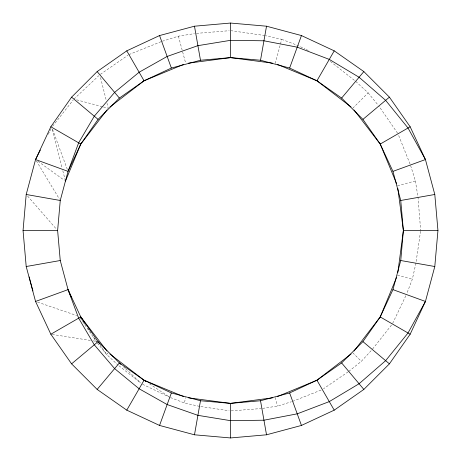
<?xml version="1.0" encoding="UTF-8"?>
<svg xmlns="http://www.w3.org/2000/svg" width="461" height="461" viewBox="0 0 461 461"><rect width="100%" height="100%" fill="white"/><g stroke="black" fill="none" stroke-linecap="round" stroke-linejoin="round"><path stroke-width="0.35" stroke-dasharray="2.31 1.73" d="M420.559 231.209L415.908 263.191L412.359 279.228L406.913 293.225M199.486 406.372L184.302 402.92L185.754 397.486M275.246 63.514L281.723 39.329L265.524 35.704M405.818 295.772L392.68 323.328M48.278 134.266L51.142 128.579M52.652 126.199L73.132 100.095M391.493 325.091L372.252 349.444M348.752 371.428L361.338 361.338L371.773 349.962M108.26 352.74L106.56 354.44L117.78 364.835M352.74 108.26L368.149 92.851L355.667 81.332L328.826 60.201M73.916 99.109L98.787 75.69M100.383 74.336L127.91 55.285M348.176 371.825L323.489 388.784M128.936 54.588L161.69 41.455M321.046 390.087L292.683 401.352M162.364 41.242L178.43 36.171L194.473 33.63M262.58 408.388L277.551 406.089L291.369 401.762M397.486 185.754L415.401 180.954L410.451 165.003L398.523 135.125M196.461 33.376L229.198 30.714M231.18 410.884L261.18 408.55M264.873 35.555L231.192 30.714M200.835 406.567L229.1 410.734M52.254 334.444L90.316 340.408M93.134 340.852L96.66 341.399M76.664 99.841L102.763 106.796M103.448 106.981L108.26 108.26L107.027 103.368M397.486 275.246L412.359 279.228M37.583 302.145L76.733 315.549M281.723 39.329L297.835 45.495L304.94 48.906M170.443 397.561L184.302 402.92M306.237 49.529L308.818 50.745M142.553 384.267L169.786 397.307M149.445 383.794L168.593 396.512M37.86 161.206L64.292 180.274M118.903 365.723L140.778 383.068M123.571 366.841L125.138 368.31M125.663 368.8L140.853 382.982M352.74 352.74L361.338 361.338M27.608 196.092L56.686 229.422M368.149 92.851L377.951 104.929M97.427 343.07L106.56 354.44L100.002 344.534M397.584 133.206L378.844 106.024M80.249 318.061L96.989 342.529M87.947 328.244L90.587 332.41M93.6 337.17L96.614 341.935M36.298 160.768L59.515 199.261M52.519 129.316L67.312 169.371M178.43 36.171L182.458 51.211M182.642 51.891L185.754 63.514M275.246 397.486L277.551 406.089M52.306 129.385L62.114 168M62.817 170.754L65.093 179.721M100.504 77.534L106.318 100.579M415.401 180.954L418.029 197.435L420.663 230.5"/><path stroke-width="0.69" d="M23.05 230.5L26.202 194.479L35.56 159.546L50.843 126.775L71.582 97.156L97.156 71.582L126.775 50.843L159.546 35.56L194.479 26.202L230.5 23.05L266.521 26.202L301.454 35.56L334.225 50.843L363.844 71.582L389.418 97.156L410.157 126.775L425.44 159.546L434.798 194.479L437.95 230.5L434.798 266.521L425.44 301.454L410.157 334.225L389.418 363.844L363.844 389.418L334.225 410.157L301.454 425.44L266.521 434.798L230.5 437.95L194.479 434.798L159.546 425.44L126.775 410.157L97.156 389.418L71.582 363.844L50.843 334.225L35.56 301.454L26.202 266.521L23.05 230.5L57.625 230.5L60.253 200.483L68.049 171.371L78.647 142.829L94.286 116.201L114.616 92.396L139.124 72.233L167.147 56.449L197.907 45.656L230.5 40.338L263.951 40.793L297.23 47.166L329.287 59.4L359.084 77.258L385.632 100.331L408.02 128.008L425.44 159.546L392.951 171.371L380.216 144.062L362.928 119.376L341.624 98.072L316.938 80.784L289.629 68.049L260.517 60.253L230.5 57.625L200.483 60.253L171.371 68.049L144.062 80.784L119.376 98.072L98.072 119.376L80.784 144.062L68.049 171.371L35.56 159.546L40.332 150.067M57.625 230.5L60.253 260.517L68.049 289.629L80.784 316.938L98.072 341.624L119.376 362.928L144.062 380.216L171.371 392.951L200.483 400.747L230.5 403.375L260.517 400.747L289.629 392.951L316.938 380.216L341.624 362.928L362.928 341.624L380.216 316.938L392.951 289.629L400.747 260.517L403.375 230.5L400.747 200.483L392.951 171.371M397.86 272.405L403.375 230.5L397.86 188.595M194.479 434.798L200.483 400.747M260.517 60.253L266.521 26.202M159.546 425.44L171.371 392.951M289.629 68.049L301.454 35.56M65.445 181.098L80.784 144.062L106.952 109.966M354.048 351.034L380.216 316.938L396.662 277.228M126.775 410.157L144.062 380.216L109.966 354.048M277.228 64.338L316.938 80.784L334.225 50.843M97.156 389.418L119.376 362.928L120.949 364.397M341.624 98.072L363.844 71.582M71.582 363.844L98.072 341.624L99.616 343.952M362.928 119.376L389.418 97.156M109.966 106.952L144.062 80.784L183.772 64.338M277.228 396.662L316.938 380.216L351.034 354.048M50.843 334.225L80.784 316.938L106.952 351.034M396.662 183.772L380.216 144.062L410.157 126.775M35.56 301.454L68.049 289.629L71.42 297.587M26.202 266.521L60.253 260.517M400.747 200.483L434.798 194.479M188.595 63.14L230.5 57.625L272.405 63.14M188.595 397.86L230.5 403.375L272.405 397.86M403.375 230.5L437.95 230.5M26.202 194.479L60.253 200.483M400.747 260.517L434.798 266.521M392.951 289.629L425.44 301.454L408.02 332.992L385.632 360.669L359.084 383.742L329.287 401.6L297.23 413.834L263.951 420.207L230.5 420.663L197.907 415.344L167.147 404.551L139.124 388.767L114.616 368.604L94.286 344.799L78.647 318.171L68.049 289.629M183.772 396.662L144.062 380.216L145.855 381.408M50.843 126.775L80.784 144.062M380.216 316.938L410.157 334.225M316.938 80.784L351.034 106.952M71.582 97.156L98.072 119.376M362.928 341.624L389.418 363.844M97.156 71.582L119.376 98.072M341.624 362.928L363.844 389.418M354.048 109.966L380.216 144.062M80.784 316.938L85.308 324.077M126.775 50.843L144.062 80.784M316.938 380.216L334.225 410.157M159.546 35.56L171.371 68.049M289.629 392.951L301.454 425.44M29.164 276.946L32.915 290.943M194.479 26.202L200.483 60.253M260.517 400.747L266.521 434.798M230.5 23.05L230.5 57.625M230.5 403.375L230.5 437.95"/></g></svg>
